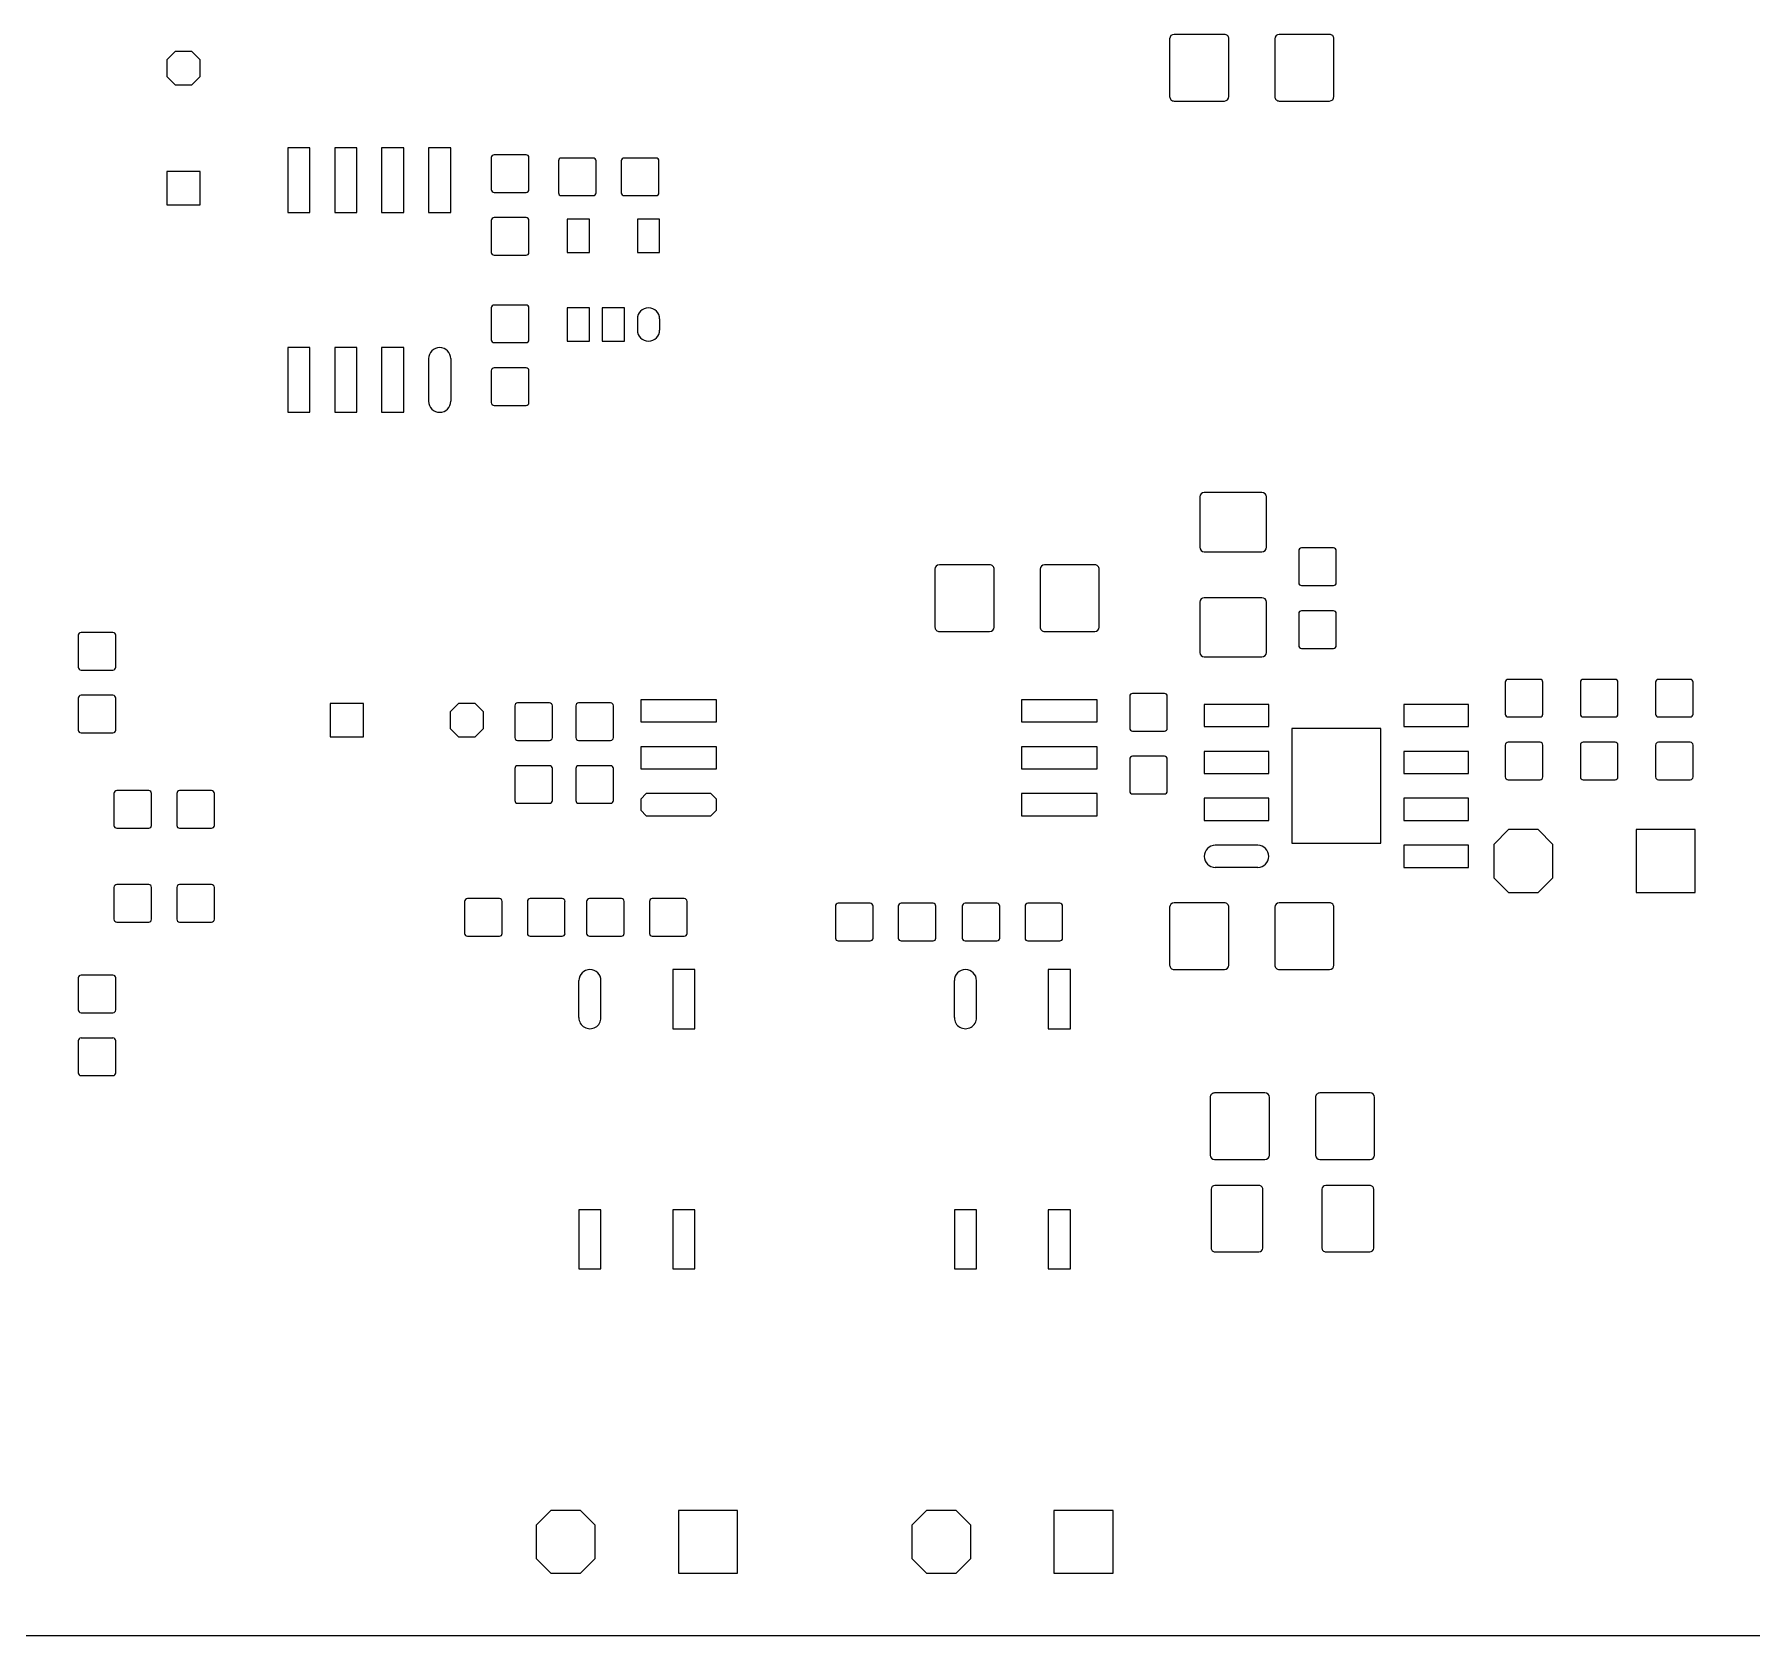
# Model space of a CAD drawing. Header units: millimetres. Extents: x 34 to 187, y 46 to 127.
# Drawn here: x 79.97 to 126.43, y 45.72 to 89.04 of the extents above; entities that cross this region are included whole.
import ezdxf

# ---------------------------------------------------------------- set-up
doc = ezdxf.new("R2010")
doc.units = ezdxf.units.MM
doc.layers.add('BottomPaste', color=16, linetype='Continuous')
doc.layers.add('KeepOutLayer', color=6, linetype='Continuous')

# ---------------------------------------------------------------- blocks, each defined once
blk = doc.blocks.new('RES_0603_B_8')
at = {"layer": 'BottomPaste'}
for p, q in [((-0.418, 0.508), (-1.282, 0.508)), ((1.282, 0.508), (0.418, 0.508)), ((-1.358, 0.432), (-1.358, -0.432)), ((-0.342, -0.432), (-0.342, 0.432)), ((0.342, 0.432), (0.342, -0.432)), ((1.358, -0.432), (1.358, 0.432)), ((-1.282, -0.508), (-0.418, -0.508)), ((0.418, -0.508), (1.282, -0.508))]:
    blk.add_line(p, q, dxfattribs=at)
for centre, start, end in [((-1.282, 0.432), 90, 180), ((-0.418, 0.432), 0, 90), ((0.418, 0.432), 90, 180), ((1.282, 0.432), 0, 90), ((-1.282, -0.432), 180, 270), ((-0.418, -0.432), 270, 0), ((0.418, -0.432), 180, 270), ((1.282, -0.432), 270, 0)]:
    blk.add_arc(centre, 0.0762, start, end, dxfattribs=at)
blk = doc.blocks.new('TOSH_11_4C1_N_B_10')
at = {"layer": 'BottomPaste'}
for p, q in [((-2.45, 1.57), (-4.05, 1.57)), ((-4.05, 1.57), (-4.05, 0.97)), ((-2.45, 0.97), (-2.45, 1.57)), ((4.05, 1.57), (2.45, 1.57)), ((2.45, 1.57), (2.45, 0.97)), ((4.05, 0.97), (4.05, 1.57)), ((-4.05, 0.97), (-2.45, 0.97)), ((2.45, 0.97), (4.05, 0.97)), ((-2.75, -0.97), (-3.75, -0.97)), ((4.05, -0.97), (2.45, -0.97)), ((2.45, -0.97), (2.45, -1.57)), ((4.05, -1.57), (4.05, -0.97)), ((-2.75, -1.57), (-3.75, -1.57)), ((2.45, -1.57), (4.05, -1.57))]:
    blk.add_line(p, q, dxfattribs=at)
for centre, start, end in [((-3.75, -1.27), 90, 270), ((-2.75, -1.27), 270, 90)]:
    blk.add_arc(centre, 0.3, start, end, dxfattribs=at)
blk = doc.blocks.new('TOSH_11_4C1_N_B_11')
at = {"layer": 'BottomPaste'}
for p, q in [((-2.45, 1.57), (-4.05, 1.57)), ((-4.05, 1.57), (-4.05, 0.97)), ((-2.45, 0.97), (-2.45, 1.57)), ((4.05, 1.57), (2.45, 1.57)), ((2.45, 1.57), (2.45, 0.97)), ((4.05, 0.97), (4.05, 1.57)), ((-4.05, 0.97), (-2.45, 0.97)), ((2.45, 0.97), (4.05, 0.97)), ((-2.75, -0.97), (-3.75, -0.97)), ((4.05, -0.97), (2.45, -0.97)), ((2.45, -0.97), (2.45, -1.57)), ((4.05, -1.57), (4.05, -0.97)), ((-2.75, -1.57), (-3.75, -1.57)), ((2.45, -1.57), (4.05, -1.57))]:
    blk.add_line(p, q, dxfattribs=at)
for centre, start, end in [((-3.75, -1.27), 90, 270), ((-2.75, -1.27), 270, 90)]:
    blk.add_arc(centre, 0.3, start, end, dxfattribs=at)
blk = doc.blocks.new('RES_0603_B_12')
at = {"layer": 'BottomPaste'}
for p, q in [((-0.418, 0.508), (-1.282, 0.508)), ((1.282, 0.508), (0.418, 0.508)), ((-1.358, 0.432), (-1.358, -0.432)), ((-0.342, -0.432), (-0.342, 0.432)), ((0.342, 0.432), (0.342, -0.432)), ((1.358, -0.432), (1.358, 0.432)), ((-1.282, -0.508), (-0.418, -0.508)), ((0.418, -0.508), (1.282, -0.508))]:
    blk.add_line(p, q, dxfattribs=at)
for centre, start, end in [((-1.282, 0.432), 90, 180), ((-0.418, 0.432), 0, 90), ((0.418, 0.432), 90, 180), ((1.282, 0.432), 0, 90), ((-1.282, -0.432), 180, 270), ((-0.418, -0.432), 270, 0), ((0.418, -0.432), 180, 270), ((1.282, -0.432), 270, 0)]:
    blk.add_arc(centre, 0.0762, start, end, dxfattribs=at)
blk = doc.blocks.new('RES_0603_B_13')
at = {"layer": 'BottomPaste'}
for p, q in [((-0.418, 0.508), (-1.282, 0.508)), ((1.282, 0.508), (0.418, 0.508)), ((-1.358, 0.432), (-1.358, -0.432)), ((-0.342, -0.432), (-0.342, 0.432)), ((0.342, 0.432), (0.342, -0.432)), ((1.358, -0.432), (1.358, 0.432)), ((-1.282, -0.508), (-0.418, -0.508)), ((0.418, -0.508), (1.282, -0.508))]:
    blk.add_line(p, q, dxfattribs=at)
for centre, start, end in [((-1.282, 0.432), 90, 180), ((-0.418, 0.432), 0, 90), ((0.418, 0.432), 90, 180), ((1.282, 0.432), 0, 90), ((-1.282, -0.432), 180, 270), ((-0.418, -0.432), 270, 0), ((0.418, -0.432), 180, 270), ((1.282, -0.432), 270, 0)]:
    blk.add_arc(centre, 0.0762, start, end, dxfattribs=at)
blk = doc.blocks.new('RES_0603_B_14')
at = {"layer": 'BottomPaste'}
for p, q in [((-0.418, 0.508), (-1.282, 0.508)), ((1.282, 0.508), (0.418, 0.508)), ((-1.358, 0.432), (-1.358, -0.432)), ((-0.342, -0.432), (-0.342, 0.432)), ((0.342, 0.432), (0.342, -0.432)), ((1.358, -0.432), (1.358, 0.432)), ((-1.282, -0.508), (-0.418, -0.508)), ((0.418, -0.508), (1.282, -0.508))]:
    blk.add_line(p, q, dxfattribs=at)
for centre, start, end in [((-1.282, 0.432), 90, 180), ((-0.418, 0.432), 0, 90), ((0.418, 0.432), 90, 180), ((1.282, 0.432), 0, 90), ((-1.282, -0.432), 180, 270), ((-0.418, -0.432), 270, 0), ((0.418, -0.432), 180, 270), ((1.282, -0.432), 270, 0)]:
    blk.add_arc(centre, 0.0762, start, end, dxfattribs=at)
blk = doc.blocks.new('RES_0603_B_15')
at = {"layer": 'BottomPaste'}
for p, q in [((-0.418, 0.508), (-1.282, 0.508)), ((1.282, 0.508), (0.418, 0.508)), ((-1.358, 0.432), (-1.358, -0.432)), ((-0.342, -0.432), (-0.342, 0.432)), ((0.342, 0.432), (0.342, -0.432)), ((1.358, -0.432), (1.358, 0.432)), ((-1.282, -0.508), (-0.418, -0.508)), ((0.418, -0.508), (1.282, -0.508))]:
    blk.add_line(p, q, dxfattribs=at)
for centre, start, end in [((-1.282, 0.432), 90, 180), ((-0.418, 0.432), 0, 90), ((0.418, 0.432), 90, 180), ((1.282, 0.432), 0, 90), ((-1.282, -0.432), 180, 270), ((-0.418, -0.432), 270, 0), ((0.418, -0.432), 180, 270), ((1.282, -0.432), 270, 0)]:
    blk.add_arc(centre, 0.0762, start, end, dxfattribs=at)
blk = doc.blocks.new('SMA_DO_214AC_B_18')
at = {"layer": 'BottomPaste'}
for p, q in [((-1.125, 0.85), (-2.725, 0.85)), ((-2.725, 0.85), (-2.725, -0.85)), ((-1.125, -0.85), (-1.125, 0.85)), ((1.525, 0.85), (1.125, 0.45)), ((2.325, 0.85), (1.525, 0.85)), ((2.725, 0.45), (2.325, 0.85)), ((1.125, 0.45), (1.125, -0.45)), ((2.725, -0.45), (2.725, 0.45)), ((1.125, -0.45), (1.525, -0.85)), ((2.325, -0.85), (2.725, -0.45)), ((-2.725, -0.85), (-1.125, -0.85)), ((1.525, -0.85), (2.325, -0.85))]:
    blk.add_line(p, q, dxfattribs=at)
blk = doc.blocks.new('SMA_DO_214AC_B_19')
at = {"layer": 'BottomPaste'}
for p, q in [((-1.125, 0.85), (-2.725, 0.85)), ((-2.725, 0.85), (-2.725, -0.85)), ((-1.125, -0.85), (-1.125, 0.85)), ((1.525, 0.85), (1.125, 0.45)), ((2.325, 0.85), (1.525, 0.85)), ((2.725, 0.45), (2.325, 0.85)), ((1.125, 0.45), (1.125, -0.45)), ((2.725, -0.45), (2.725, 0.45)), ((1.125, -0.45), (1.525, -0.85)), ((2.325, -0.85), (2.725, -0.45)), ((-2.725, -0.85), (-1.125, -0.85)), ((1.525, -0.85), (2.325, -0.85))]:
    blk.add_line(p, q, dxfattribs=at)
blk = doc.blocks.new('SOIC8M_PP_B_28')
at = {"layer": 'BottomPaste'}
for p, q in [((-1.825, 2.205), (-3.575, 2.205)), ((-3.575, 2.205), (-3.575, 1.605)), ((-1.825, 1.605), (-1.825, 2.205)), ((3.575, 2.205), (1.825, 2.205)), ((1.825, 2.205), (1.825, 1.605)), ((3.575, 1.605), (3.575, 2.205)), ((-3.575, 1.605), (-1.825, 1.605)), ((1.2, 1.55), (-1.2, 1.55)), ((-1.2, 1.55), (-1.2, -1.55)), ((1.2, -1.55), (1.2, 1.55)), ((1.825, 1.605), (3.575, 1.605)), ((-1.825, 0.935), (-3.575, 0.935)), ((-3.575, 0.935), (-3.575, 0.335)), ((-1.825, 0.335), (-1.825, 0.935)), ((3.575, 0.935), (1.825, 0.935)), ((1.825, 0.935), (1.825, 0.335)), ((3.575, 0.335), (3.575, 0.935)), ((-3.575, 0.335), (-1.825, 0.335)), ((1.825, 0.335), (3.575, 0.335)), ((-1.825, -0.335), (-3.575, -0.335)), ((-3.575, -0.335), (-3.575, -0.935)), ((-1.825, -0.935), (-1.825, -0.335)), ((3.575, -0.335), (1.825, -0.335)), ((1.825, -0.335), (1.825, -0.935)), ((3.575, -0.935), (3.575, -0.335)), ((-3.575, -0.935), (-1.825, -0.935)), ((1.825, -0.935), (3.575, -0.935)), ((-2.125, -1.605), (-3.275, -1.605)), ((-1.2, -1.55), (1.2, -1.55)), ((3.575, -1.605), (1.825, -1.605)), ((1.825, -1.605), (1.825, -2.205)), ((3.575, -2.205), (3.575, -1.605)), ((-2.125, -2.205), (-3.275, -2.205)), ((1.825, -2.205), (3.575, -2.205))]:
    blk.add_line(p, q, dxfattribs=at)
for centre, start, end in [((-3.275, -1.905), 90, 270), ((-2.125, -1.905), 270, 90)]:
    blk.add_arc(centre, 0.3, start, end, dxfattribs=at)
blk = doc.blocks.new('RES_1206_B_54')
at = {"layer": 'BottomPaste'}
for p, q in [((-2.2, 0.795), (-2.2, -0.795)), ((-0.905, 0.9), (-2.095, 0.9)), ((-0.8, -0.795), (-0.8, 0.795)), ((0.8, 0.795), (0.8, -0.795)), ((2.095, 0.9), (0.905, 0.9)), ((2.2, -0.795), (2.2, 0.795)), ((-2.095, -0.9), (-0.905, -0.9)), ((0.905, -0.9), (2.095, -0.9))]:
    blk.add_line(p, q, dxfattribs=at)
for centre, start, end in [((-2.095, 0.795), 90, 180), ((-0.905, 0.795), 360, 90), ((0.905, 0.795), 90, 180), ((2.095, 0.795), 360, 90), ((-2.095, -0.795), 180, 270), ((-0.905, -0.795), 270, 360), ((0.905, -0.795), 180, 270), ((2.095, -0.795), 270, 360)]:
    blk.add_arc(centre, 0.105, start, end, dxfattribs=at)
blk = doc.blocks.new('RES_0603_B_56')
at = {"layer": 'BottomPaste'}
for p, q in [((-0.418, 0.508), (-1.282, 0.508)), ((1.282, 0.508), (0.418, 0.508)), ((-1.358, 0.432), (-1.358, -0.432)), ((-0.342, -0.432), (-0.342, 0.432)), ((0.342, 0.432), (0.342, -0.432)), ((1.358, -0.432), (1.358, 0.432)), ((-1.282, -0.508), (-0.418, -0.508)), ((0.418, -0.508), (1.282, -0.508))]:
    blk.add_line(p, q, dxfattribs=at)
for centre, start, end in [((-1.282, 0.432), 90, 180), ((-0.418, 0.432), 0, 90), ((0.418, 0.432), 90, 180), ((1.282, 0.432), 0, 90), ((-1.282, -0.432), 180, 270), ((-0.418, -0.432), 270, 0), ((0.418, -0.432), 180, 270), ((1.282, -0.432), 270, 0)]:
    blk.add_arc(centre, 0.0762, start, end, dxfattribs=at)
blk = doc.blocks.new('RES_0603_B_57')
at = {"layer": 'BottomPaste'}
for p, q in [((-0.418, 0.508), (-1.282, 0.508)), ((1.282, 0.508), (0.418, 0.508)), ((-1.358, 0.432), (-1.358, -0.432)), ((-0.342, -0.432), (-0.342, 0.432)), ((0.342, 0.432), (0.342, -0.432)), ((1.358, -0.432), (1.358, 0.432)), ((-1.282, -0.508), (-0.418, -0.508)), ((0.418, -0.508), (1.282, -0.508))]:
    blk.add_line(p, q, dxfattribs=at)
for centre, start, end in [((-1.282, 0.432), 90, 180), ((-0.418, 0.432), 0, 90), ((0.418, 0.432), 90, 180), ((1.282, 0.432), 0, 90), ((-1.282, -0.432), 180, 270), ((-0.418, -0.432), 270, 0), ((0.418, -0.432), 180, 270), ((1.282, -0.432), 270, 0)]:
    blk.add_arc(centre, 0.0762, start, end, dxfattribs=at)
blk = doc.blocks.new('RES_0603_B_69')
at = {"layer": 'BottomPaste'}
for p, q in [((-0.418, 0.508), (-1.282, 0.508)), ((1.282, 0.508), (0.418, 0.508)), ((-1.358, 0.432), (-1.358, -0.432)), ((-0.342, -0.432), (-0.342, 0.432)), ((0.342, 0.432), (0.342, -0.432)), ((1.358, -0.432), (1.358, 0.432)), ((-1.282, -0.508), (-0.418, -0.508)), ((0.418, -0.508), (1.282, -0.508))]:
    blk.add_line(p, q, dxfattribs=at)
for centre, start, end in [((-1.282, 0.432), 90, 180), ((-0.418, 0.432), 0, 90), ((0.418, 0.432), 90, 180), ((1.282, 0.432), 0, 90), ((-1.282, -0.432), 180, 270), ((-0.418, -0.432), 270, 0), ((0.418, -0.432), 180, 270), ((1.282, -0.432), 270, 0)]:
    blk.add_arc(centre, 0.0762, start, end, dxfattribs=at)
blk = doc.blocks.new('RES_0603_B_70')
at = {"layer": 'BottomPaste'}
for p, q in [((-0.418, 0.508), (-1.282, 0.508)), ((1.282, 0.508), (0.418, 0.508)), ((-1.358, 0.432), (-1.358, -0.432)), ((-0.342, -0.432), (-0.342, 0.432)), ((0.342, 0.432), (0.342, -0.432)), ((1.358, -0.432), (1.358, 0.432)), ((-1.282, -0.508), (-0.418, -0.508)), ((0.418, -0.508), (1.282, -0.508))]:
    blk.add_line(p, q, dxfattribs=at)
for centre, start, end in [((-1.282, 0.432), 90, 180), ((-0.418, 0.432), 0, 90), ((0.418, 0.432), 90, 180), ((1.282, 0.432), 0, 90), ((-1.282, -0.432), 180, 270), ((-0.418, -0.432), 270, 0), ((0.418, -0.432), 180, 270), ((1.282, -0.432), 270, 0)]:
    blk.add_arc(centre, 0.0762, start, end, dxfattribs=at)
blk = doc.blocks.new('RES_0603_B_71')
at = {"layer": 'BottomPaste'}
for p, q in [((-0.418, 0.508), (-1.282, 0.508)), ((1.282, 0.508), (0.418, 0.508)), ((-1.358, 0.432), (-1.358, -0.432)), ((-0.342, -0.432), (-0.342, 0.432)), ((0.342, 0.432), (0.342, -0.432)), ((1.358, -0.432), (1.358, 0.432)), ((-1.282, -0.508), (-0.418, -0.508)), ((0.418, -0.508), (1.282, -0.508))]:
    blk.add_line(p, q, dxfattribs=at)
for centre, start, end in [((-1.282, 0.432), 90, 180), ((-0.418, 0.432), 0, 90), ((0.418, 0.432), 90, 180), ((1.282, 0.432), 0, 90), ((-1.282, -0.432), 180, 270), ((-0.418, -0.432), 270, 0), ((0.418, -0.432), 180, 270), ((1.282, -0.432), 270, 0)]:
    blk.add_arc(centre, 0.0762, start, end, dxfattribs=at)
blk = doc.blocks.new('RES_0603_B_72')
at = {"layer": 'BottomPaste'}
for p, q in [((-0.418, 0.508), (-1.282, 0.508)), ((1.282, 0.508), (0.418, 0.508)), ((-1.358, 0.432), (-1.358, -0.432)), ((-0.342, -0.432), (-0.342, 0.432)), ((0.342, 0.432), (0.342, -0.432)), ((1.358, -0.432), (1.358, 0.432)), ((-1.282, -0.508), (-0.418, -0.508)), ((0.418, -0.508), (1.282, -0.508))]:
    blk.add_line(p, q, dxfattribs=at)
for centre, start, end in [((-1.282, 0.432), 90, 180), ((-0.418, 0.432), 0, 90), ((0.418, 0.432), 90, 180), ((1.282, 0.432), 0, 90), ((-1.282, -0.432), 180, 270), ((-0.418, -0.432), 270, 0), ((0.418, -0.432), 180, 270), ((1.282, -0.432), 270, 0)]:
    blk.add_arc(centre, 0.0762, start, end, dxfattribs=at)
blk = doc.blocks.new('SOD_123_B_92')
at = {"layer": 'BottomPaste'}
for p, q in [((-1.175, 0.45), (-2.075, 0.45)), ((-2.075, 0.45), (-2.075, -0.45)), ((-1.175, -0.45), (-1.175, 0.45)), ((1.4, 0.45), (1.175, 0.225)), ((1.175, 0.225), (1.175, -0.225)), ((1.85, 0.45), (1.4, 0.45)), ((2.075, 0.225), (1.85, 0.45)), ((2.075, -0.225), (2.075, 0.225)), ((-2.075, -0.45), (-1.175, -0.45)), ((1.175, -0.225), (1.4, -0.45)), ((1.4, -0.45), (1.85, -0.45)), ((1.85, -0.45), (2.075, -0.225))]:
    blk.add_line(p, q, dxfattribs=at)
blk = doc.blocks.new('SOD_123_B_93')
at = {"layer": 'BottomPaste'}
for p, q in [((-1.175, 0.45), (-2.075, 0.45)), ((-2.075, 0.45), (-2.075, -0.45)), ((-1.175, -0.45), (-1.175, 0.45)), ((1.4, 0.45), (1.175, 0.225)), ((1.175, 0.225), (1.175, -0.225)), ((1.85, 0.45), (1.4, 0.45)), ((2.075, 0.225), (1.85, 0.45)), ((2.075, -0.225), (2.075, 0.225)), ((-2.075, -0.45), (-1.175, -0.45)), ((1.175, -0.225), (1.4, -0.45)), ((1.4, -0.45), (1.85, -0.45)), ((1.85, -0.45), (2.075, -0.225))]:
    blk.add_line(p, q, dxfattribs=at)
blk = doc.blocks.new('SMA_DO_214AC_B_94')
at = {"layer": 'BottomPaste'}
for p, q in [((-1.125, 0.85), (-2.725, 0.85)), ((-2.725, 0.85), (-2.725, -0.85)), ((-1.125, -0.85), (-1.125, 0.85)), ((1.525, 0.85), (1.125, 0.45)), ((2.325, 0.85), (1.525, 0.85)), ((2.725, 0.45), (2.325, 0.85)), ((1.125, 0.45), (1.125, -0.45)), ((2.725, -0.45), (2.725, 0.45)), ((1.125, -0.45), (1.525, -0.85)), ((2.325, -0.85), (2.725, -0.45)), ((-2.725, -0.85), (-1.125, -0.85)), ((1.525, -0.85), (2.325, -0.85))]:
    blk.add_line(p, q, dxfattribs=at)
blk = doc.blocks.new('CAP_0603_B_99')
at = {"layer": 'BottomPaste'}
for p, q in [((-0.418, 0.508), (-1.282, 0.508)), ((1.282, 0.508), (0.418, 0.508)), ((-1.358, 0.432), (-1.358, -0.432)), ((-0.342, -0.432), (-0.342, 0.432)), ((0.342, 0.432), (0.342, -0.432)), ((1.358, -0.432), (1.358, 0.432)), ((-1.282, -0.508), (-0.418, -0.508)), ((0.418, -0.508), (1.282, -0.508))]:
    blk.add_line(p, q, dxfattribs=at)
for centre, start, end in [((-1.282, 0.432), 90, 180), ((-0.418, 0.432), 0, 90), ((0.418, 0.432), 90, 180), ((1.282, 0.432), 0, 90), ((-1.282, -0.432), 180, 270), ((-0.418, -0.432), 270, 0), ((0.418, -0.432), 180, 270), ((1.282, -0.432), 270, 0)]:
    blk.add_arc(centre, 0.0762, start, end, dxfattribs=at)
blk = doc.blocks.new('CAP_0603_B_101')
at = {"layer": 'BottomPaste'}
for p, q in [((-0.418, 0.508), (-1.282, 0.508)), ((1.282, 0.508), (0.418, 0.508)), ((-1.358, 0.432), (-1.358, -0.432)), ((-0.342, -0.432), (-0.342, 0.432)), ((0.342, 0.432), (0.342, -0.432)), ((1.358, -0.432), (1.358, 0.432)), ((-1.282, -0.508), (-0.418, -0.508)), ((0.418, -0.508), (1.282, -0.508))]:
    blk.add_line(p, q, dxfattribs=at)
for centre, start, end in [((-1.282, 0.432), 90, 180), ((-0.418, 0.432), 0, 90), ((0.418, 0.432), 90, 180), ((1.282, 0.432), 0, 90), ((-1.282, -0.432), 180, 270), ((-0.418, -0.432), 270, 0), ((0.418, -0.432), 180, 270), ((1.282, -0.432), 270, 0)]:
    blk.add_arc(centre, 0.0762, start, end, dxfattribs=at)
blk = doc.blocks.new('CAP_1206_B_107')
at = {"layer": 'BottomPaste'}
for p, q in [((-2.2225, 0.781685), (-2.2225, -0.781685)), ((-0.742315, 0.9017), (-2.102485, 0.9017)), ((-0.6223, -0.781685), (-0.6223, 0.781685)), ((0.6223, 0.781685), (0.6223, -0.781685)), ((2.102485, 0.9017), (0.742315, 0.9017)), ((2.2225, -0.781685), (2.2225, 0.781685)), ((-2.102485, -0.9017), (-0.742315, -0.9017)), ((0.742315, -0.9017), (2.102485, -0.9017))]:
    blk.add_line(p, q, dxfattribs=at)
for centre, start, end in [((-2.102485, 0.781685), 90, 180), ((-0.742315, 0.781685), 0, 90), ((0.742315, 0.781685), 90, 180), ((2.102485, 0.781685), 0, 90), ((-2.102485, -0.781685), 180, 270), ((-0.742315, -0.781685), 270, 0), ((0.742315, -0.781685), 180, 270), ((2.102485, -0.781685), 270, 0)]:
    blk.add_arc(centre, 0.120015, start, end, dxfattribs=at)
blk = doc.blocks.new('CAP_0603_B_108')
at = {"layer": 'BottomPaste'}
for p, q in [((-0.418, 0.508), (-1.282, 0.508)), ((1.282, 0.508), (0.418, 0.508)), ((-1.358, 0.432), (-1.358, -0.432)), ((-0.342, -0.432), (-0.342, 0.432)), ((0.342, 0.432), (0.342, -0.432)), ((1.358, -0.432), (1.358, 0.432)), ((-1.282, -0.508), (-0.418, -0.508)), ((0.418, -0.508), (1.282, -0.508))]:
    blk.add_line(p, q, dxfattribs=at)
for centre, start, end in [((-1.282, 0.432), 90, 180), ((-0.418, 0.432), 0, 90), ((0.418, 0.432), 90, 180), ((1.282, 0.432), 0, 90), ((-1.282, -0.432), 180, 270), ((-0.418, -0.432), 270, 0), ((0.418, -0.432), 180, 270), ((1.282, -0.432), 270, 0)]:
    blk.add_arc(centre, 0.0762, start, end, dxfattribs=at)
blk = doc.blocks.new('CAP_0603_B_109')
at = {"layer": 'BottomPaste'}
for p, q in [((-0.418, 0.508), (-1.282, 0.508)), ((1.282, 0.508), (0.418, 0.508)), ((-1.358, 0.432), (-1.358, -0.432)), ((-0.342, -0.432), (-0.342, 0.432)), ((0.342, 0.432), (0.342, -0.432)), ((1.358, -0.432), (1.358, 0.432)), ((-1.282, -0.508), (-0.418, -0.508)), ((0.418, -0.508), (1.282, -0.508))]:
    blk.add_line(p, q, dxfattribs=at)
for centre, start, end in [((-1.282, 0.432), 90, 180), ((-0.418, 0.432), 0, 90), ((0.418, 0.432), 90, 180), ((1.282, 0.432), 0, 90), ((-1.282, -0.432), 180, 270), ((-0.418, -0.432), 270, 0), ((0.418, -0.432), 180, 270), ((1.282, -0.432), 270, 0)]:
    blk.add_arc(centre, 0.0762, start, end, dxfattribs=at)
blk = doc.blocks.new('CAP_1206_B_146')
at = {"layer": 'BottomPaste'}
for p, q in [((-2.2225, 0.781685), (-2.2225, -0.781685)), ((-0.742315, 0.9017), (-2.102485, 0.9017)), ((-0.6223, -0.781685), (-0.6223, 0.781685)), ((0.6223, 0.781685), (0.6223, -0.781685)), ((2.102485, 0.9017), (0.742315, 0.9017)), ((2.2225, -0.781685), (2.2225, 0.781685)), ((-2.102485, -0.9017), (-0.742315, -0.9017)), ((0.742315, -0.9017), (2.102485, -0.9017))]:
    blk.add_line(p, q, dxfattribs=at)
for centre, start, end in [((-2.102485, 0.781685), 90, 180), ((-0.742315, 0.781685), 360, 90), ((0.742315, 0.781685), 90, 180), ((2.102485, 0.781685), 360, 90), ((-2.102485, -0.781685), 180, 270), ((-0.742315, -0.781685), 270, 360), ((0.742315, -0.781685), 180, 270), ((2.102485, -0.781685), 270, 360)]:
    blk.add_arc(centre, 0.120015, start, end, dxfattribs=at)
blk = doc.blocks.new('CAP_1206_B_147')
at = {"layer": 'BottomPaste'}
for p, q in [((-2.2225, 0.781685), (-2.2225, -0.781685)), ((-0.742315, 0.9017), (-2.102485, 0.9017)), ((-0.6223, -0.781685), (-0.6223, 0.781685)), ((0.6223, 0.781685), (0.6223, -0.781685)), ((2.102485, 0.9017), (0.742315, 0.9017)), ((2.2225, -0.781685), (2.2225, 0.781685)), ((-2.102485, -0.9017), (-0.742315, -0.9017)), ((0.742315, -0.9017), (2.102485, -0.9017))]:
    blk.add_line(p, q, dxfattribs=at)
for centre, start, end in [((-2.102485, 0.781685), 90, 180), ((-0.742315, 0.781685), 360, 90), ((0.742315, 0.781685), 90, 180), ((2.102485, 0.781685), 360, 90), ((-2.102485, -0.781685), 180, 270), ((-0.742315, -0.781685), 270, 360), ((0.742315, -0.781685), 180, 270), ((2.102485, -0.781685), 270, 360)]:
    blk.add_arc(centre, 0.120015, start, end, dxfattribs=at)
blk = doc.blocks.new('CAP_1206_B_148')
at = {"layer": 'BottomPaste'}
for p, q in [((-2.2225, 0.781685), (-2.2225, -0.781685)), ((-0.742315, 0.9017), (-2.102485, 0.9017)), ((-0.6223, -0.781685), (-0.6223, 0.781685)), ((0.6223, 0.781685), (0.6223, -0.781685)), ((2.102485, 0.9017), (0.742315, 0.9017)), ((2.2225, -0.781685), (2.2225, 0.781685)), ((-2.102485, -0.9017), (-0.742315, -0.9017)), ((0.742315, -0.9017), (2.102485, -0.9017))]:
    blk.add_line(p, q, dxfattribs=at)
for centre, start, end in [((-2.102485, 0.781685), 90, 180), ((-0.742315, 0.781685), 360, 90), ((0.742315, 0.781685), 90, 180), ((2.102485, 0.781685), 360, 90), ((-2.102485, -0.781685), 180, 270), ((-0.742315, -0.781685), 270, 360), ((0.742315, -0.781685), 180, 270), ((2.102485, -0.781685), 270, 360)]:
    blk.add_arc(centre, 0.120015, start, end, dxfattribs=at)
blk = doc.blocks.new('CAP_1206_B_156')
at = {"layer": 'BottomPaste'}
for p, q in [((-2.2225, 0.781685), (-2.2225, -0.781685)), ((-0.742315, 0.9017), (-2.102485, 0.9017)), ((-0.6223, -0.781685), (-0.6223, 0.781685)), ((0.6223, 0.781685), (0.6223, -0.781685)), ((2.102485, 0.9017), (0.742315, 0.9017)), ((2.2225, -0.781685), (2.2225, 0.781685)), ((-2.102485, -0.9017), (-0.742315, -0.9017)), ((0.742315, -0.9017), (2.102485, -0.9017))]:
    blk.add_line(p, q, dxfattribs=at)
for centre, start, end in [((-2.102485, 0.781685), 90, 180), ((-0.742315, 0.781685), 0, 90), ((0.742315, 0.781685), 90, 180), ((2.102485, 0.781685), 0, 90), ((-2.102485, -0.781685), 180, 270), ((-0.742315, -0.781685), 270, 0), ((0.742315, -0.781685), 180, 270), ((2.102485, -0.781685), 270, 0)]:
    blk.add_arc(centre, 0.120015, start, end, dxfattribs=at)
blk = doc.blocks.new('RES_0603_B_164')
at = {"layer": 'BottomPaste'}
for p, q in [((-0.418, 0.508), (-1.282, 0.508)), ((1.282, 0.508), (0.418, 0.508)), ((-1.358, 0.432), (-1.358, -0.432)), ((-0.342, -0.432), (-0.342, 0.432)), ((0.342, 0.432), (0.342, -0.432)), ((1.358, -0.432), (1.358, 0.432)), ((-1.282, -0.508), (-0.418, -0.508)), ((0.418, -0.508), (1.282, -0.508))]:
    blk.add_line(p, q, dxfattribs=at)
for centre, start, end in [((-1.282, 0.432), 90, 180), ((-0.418, 0.432), 0, 90), ((0.418, 0.432), 90, 180), ((1.282, 0.432), 0, 90), ((-1.282, -0.432), 180, 270), ((-0.418, -0.432), 270, 0), ((0.418, -0.432), 180, 270), ((1.282, -0.432), 270, 0)]:
    blk.add_arc(centre, 0.0762, start, end, dxfattribs=at)
blk = doc.blocks.new('RES_0603_B_170')
at = {"layer": 'BottomPaste'}
for p, q in [((-0.418, 0.508), (-1.282, 0.508)), ((1.282, 0.508), (0.418, 0.508)), ((-1.358, 0.432), (-1.358, -0.432)), ((-0.342, -0.432), (-0.342, 0.432)), ((0.342, 0.432), (0.342, -0.432)), ((1.358, -0.432), (1.358, 0.432)), ((-1.282, -0.508), (-0.418, -0.508)), ((0.418, -0.508), (1.282, -0.508))]:
    blk.add_line(p, q, dxfattribs=at)
for centre, start, end in [((-1.282, 0.432), 90, 180), ((-0.418, 0.432), 0, 90), ((0.418, 0.432), 90, 180), ((1.282, 0.432), 0, 90), ((-1.282, -0.432), 180, 270), ((-0.418, -0.432), 270, 0), ((0.418, -0.432), 180, 270), ((1.282, -0.432), 270, 0)]:
    blk.add_arc(centre, 0.0762, start, end, dxfattribs=at)
blk = doc.blocks.new('RES_0603_B_171')
at = {"layer": 'BottomPaste'}
for p, q in [((-0.418, 0.508), (-1.282, 0.508)), ((1.282, 0.508), (0.418, 0.508)), ((-1.358, 0.432), (-1.358, -0.432)), ((-0.342, -0.432), (-0.342, 0.432)), ((0.342, 0.432), (0.342, -0.432)), ((1.358, -0.432), (1.358, 0.432)), ((-1.282, -0.508), (-0.418, -0.508)), ((0.418, -0.508), (1.282, -0.508))]:
    blk.add_line(p, q, dxfattribs=at)
for centre, start, end in [((-1.282, 0.432), 90, 180), ((-0.418, 0.432), 0, 90), ((0.418, 0.432), 90, 180), ((1.282, 0.432), 0, 90), ((-1.282, -0.432), 180, 270), ((-0.418, -0.432), 270, 0), ((0.418, -0.432), 180, 270), ((1.282, -0.432), 270, 0)]:
    blk.add_arc(centre, 0.0762, start, end, dxfattribs=at)
blk = doc.blocks.new('SOIC8M_B_176')
at = {"layer": 'BottomPaste'}
for p, q in [((-1.825, 2.205), (-3.575, 2.205)), ((-3.575, 2.205), (-3.575, 1.605)), ((-1.825, 1.605), (-1.825, 2.205)), ((3.575, 2.205), (1.825, 2.205)), ((1.825, 2.205), (1.825, 1.605)), ((3.575, 1.605), (3.575, 2.205)), ((-3.575, 1.605), (-1.825, 1.605)), ((1.825, 1.605), (3.575, 1.605)), ((-1.825, 0.935), (-3.575, 0.935)), ((-3.575, 0.935), (-3.575, 0.335)), ((-1.825, 0.335), (-1.825, 0.935)), ((3.575, 0.935), (1.825, 0.935)), ((1.825, 0.935), (1.825, 0.335)), ((3.575, 0.335), (3.575, 0.935)), ((-3.575, 0.335), (-1.825, 0.335)), ((1.825, 0.335), (3.575, 0.335)), ((-1.825, -0.335), (-3.575, -0.335)), ((-3.575, -0.335), (-3.575, -0.935)), ((-1.825, -0.935), (-1.825, -0.335)), ((3.575, -0.335), (1.825, -0.335)), ((1.825, -0.335), (1.825, -0.935)), ((3.575, -0.935), (3.575, -0.335)), ((-3.575, -0.935), (-1.825, -0.935)), ((1.825, -0.935), (3.575, -0.935)), ((-2.125, -1.605), (-3.275, -1.605)), ((3.575, -1.605), (1.825, -1.605)), ((1.825, -1.605), (1.825, -2.205)), ((3.575, -2.205), (3.575, -1.605)), ((-2.125, -2.205), (-3.275, -2.205)), ((1.825, -2.205), (3.575, -2.205))]:
    blk.add_line(p, q, dxfattribs=at)
for centre, start, end in [((-3.275, -1.905), 90, 270), ((-2.125, -1.905), 270, 90)]:
    blk.add_arc(centre, 0.3, start, end, dxfattribs=at)
blk = doc.blocks.new('SDPI6_SOICW6_B_178')
at = {"layer": 'BottomPaste'}
for p, q in [((-4.125, 1.57), (-6.175, 1.57)), ((-6.175, 1.57), (-6.175, 0.97)), ((-4.125, 0.97), (-4.125, 1.57)), ((6.175, 1.57), (4.125, 1.57)), ((4.125, 1.57), (4.125, 0.97)), ((6.175, 0.97), (6.175, 1.57)), ((-6.175, 0.97), (-4.125, 0.97)), ((4.125, 0.97), (6.175, 0.97)), ((-4.125, 0.3), (-6.175, 0.3)), ((-6.175, 0.3), (-6.175, -0.3)), ((-4.125, -0.3), (-4.125, 0.3)), ((6.175, 0.3), (4.125, 0.3)), ((4.125, 0.3), (4.125, -0.3)), ((6.175, -0.3), (6.175, 0.3)), ((-6.175, -0.3), (-4.125, -0.3)), ((4.125, -0.3), (6.175, -0.3)), ((-6.025, -0.97), (-6.175, -1.12)), ((-6.175, -1.12), (-6.175, -1.42)), ((-4.275, -0.97), (-6.025, -0.97)), ((-4.125, -1.12), (-4.275, -0.97)), ((-4.125, -1.42), (-4.125, -1.12)), ((6.175, -0.97), (4.125, -0.97)), ((4.125, -0.97), (4.125, -1.57)), ((6.175, -1.57), (6.175, -0.97)), ((-6.175, -1.42), (-6.025, -1.57)), ((-6.025, -1.57), (-4.275, -1.57)), ((-4.275, -1.57), (-4.125, -1.42)), ((4.125, -1.57), (6.175, -1.57))]:
    blk.add_line(p, q, dxfattribs=at)
blk = doc.blocks.new('SOT23_5_DBV_R_PDSO_G5_B_182')
at = {"layer": 'BottomPaste'}
for p, q in [((-0.75, 1.25), (-1.65, 1.25)), ((-1.65, 1.25), (-1.65, 0.65)), ((-0.75, 0.65), (-0.75, 1.25)), ((1.65, 1.25), (0.75, 1.25)), ((0.75, 1.25), (0.75, 0.65)), ((1.65, 0.65), (1.65, 1.25)), ((-1.65, 0.65), (-0.75, 0.65)), ((0.75, 0.65), (1.65, 0.65)), ((-0.75, 0.3), (-1.65, 0.3)), ((-1.65, 0.3), (-1.65, -0.3)), ((-0.75, -0.3), (-0.75, 0.3)), ((-1.65, -0.3), (-0.75, -0.3)), ((-1.05, -0.65), (-1.35, -0.65)), ((1.65, -0.65), (0.75, -0.65)), ((0.75, -0.65), (0.75, -1.25)), ((1.65, -1.25), (1.65, -0.65)), ((-1.05, -1.25), (-1.35, -1.25)), ((0.75, -1.25), (1.65, -1.25))]:
    blk.add_line(p, q, dxfattribs=at)
for centre, start, end in [((-1.35, -0.95), 90, 270), ((-1.05, -0.95), 270, 90)]:
    blk.add_arc(centre, 0.3, start, end, dxfattribs=at)

msp = doc.modelspace()

# ---------------------------------------------------------------- linework, layer by layer
at = {"layer": 'KeepOutLayer'}
msp.add_line((34.29, 45.72), (186.5, 45.72), dxfattribs=at)

# ---------------------------------------------------------------- block references
for name, p, rotation in [('CAP_1206_B_146', (112.903, 88.138), 360), ('SOD_123_B_92', (84, 86.5), 90), ('SOIC8M_B_176', (89.027, 82.391), 90), ('RES_0603_B_171', (92.837, 84.423), 90), ('RES_0603_B_164', (95.504, 85.185), 180), ('SOT23_5_DBV_R_PDSO_G5_B_182', (95.631, 82.391), 90), ('RES_0603_B_170', (92.837, 80.359), 90), ('CAP_1206_B_107', (112.395, 74.422), 90), ('CAP_0603_B_108', (114.681, 73.787), 270), ('CAP_1206_B_148', (106.553, 73.787), 360), ('RES_0603_B_57', (81.661, 71.501), 90), ('RES_0603_B_69', (120.269, 70.231), 90), ('RES_0603_B_72', (122.301, 70.231), 90), ('RES_0603_B_70', (124.333, 70.231), 270), ('RES_0603_B_71', (110.109, 69.85), 270), ('SOD_123_B_93', (90.043, 70.485), 360), ('RES_0603_B_8', (93.472, 69.596), 90), ('CAP_0603_B_109', (95.123, 69.596), 90), ('SDPI6_SOICW6_B_178', (102.546, 69.469), 360), ('SOIC8M_PP_B_28', (115.189, 68.707), 360), ('CAP_0603_B_101', (83.478, 68.072), 180), ('SMA_DO_214AC_B_94', (122.174, 66.675), 180), ('CAP_0603_B_99', (83.478, 65.532), 180), ('RES_0603_B_13', (92.964, 65.151), 180), ('RES_0603_B_12', (96.266, 65.151), 180), ('RES_0603_B_15', (102.997, 65.024), 180), ('RES_0603_B_14', (106.426, 65.024), 180), ('CAP_1206_B_147', (112.903, 64.643), 360), ('TOSH_11_4C1_N_B_10', (96.266, 59.69), 270), ('TOSH_11_4C1_N_B_11', (106.426, 59.69), 270), ('RES_0603_B_56', (81.661, 62.23), 270), ('CAP_1206_B_156', (114, 59.5), 180), ('RES_1206_B_54', (114, 57), 360), ('SMA_DO_214AC_B_18', (96.266, 48.26), 180), ('SMA_DO_214AC_B_19', (106.426, 48.26), 180)]:
    msp.add_blockref(name, p, dxfattribs=dict(rotation=rotation))

doc.saveas('drawing.dxf')
